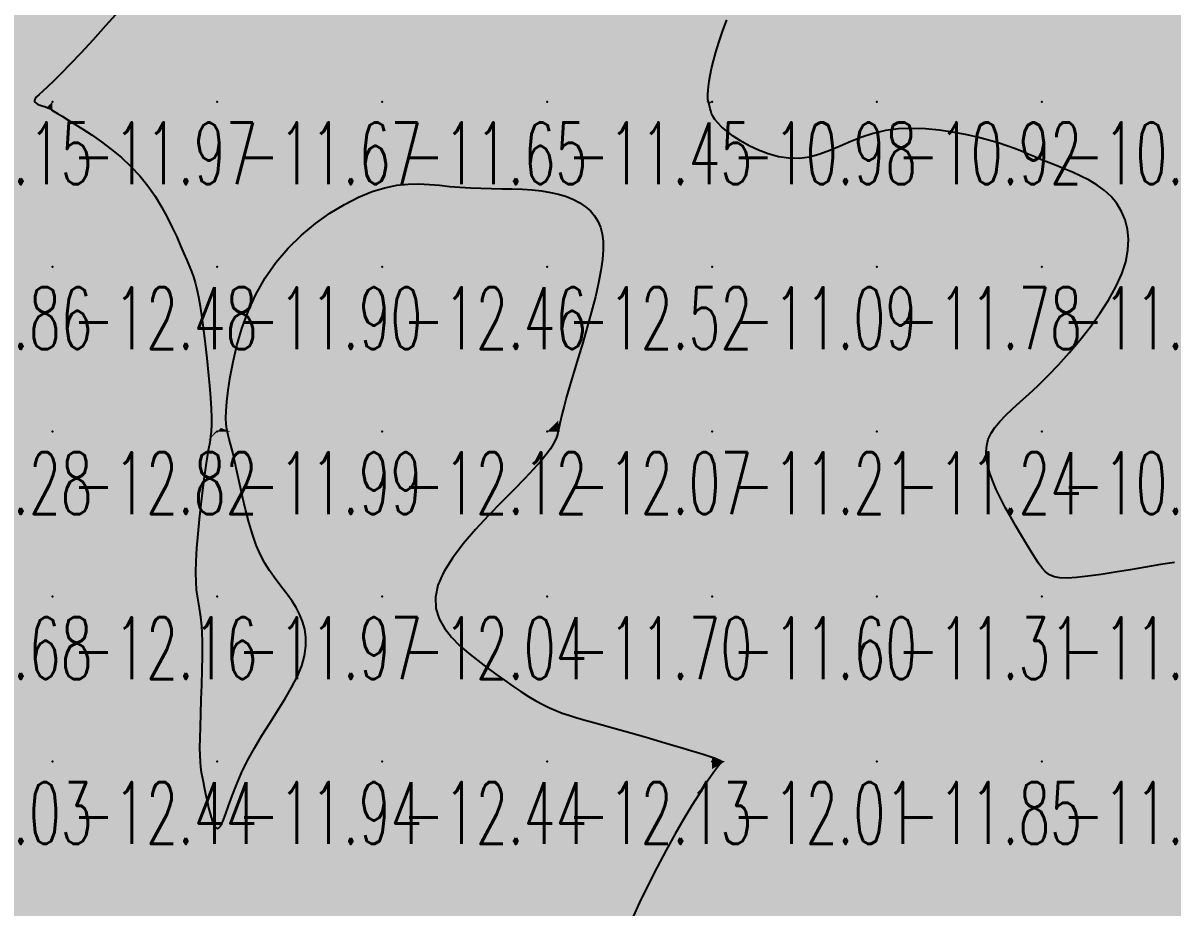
# Model space of a CAD drawing. Header units: millimetres. Extents: x 88261 to 90953, y 390274 to 392322.
# Drawn here: x 89958.5 to 90028.2, y 390608.4 to 390662 of the extents above; entities that cross this region are included whole.
import ezdxf
from ezdxf.enums import TextEntityAlignment as Align

# ---------------------------------------------------------------- set-up
doc = ezdxf.new("R2010")
doc.units = ezdxf.units.MM
doc.header["$LTSCALE"] = 25
for name, color, linetype in [('CN_03_00', 7, 'Continuous'), ('COTEAlt', 7, 'Continuous'), ('TN_COLORIAGE', 7, 'Continuous')]:
    doc.layers.add(name, color=color, linetype=linetype)
doc.styles.add('Simplex 1.0', font='Simplex.shx', dxfattribs={"width": 0.99, "height": 2.5})
doc.styles.get("Standard").update_dxf_attribs({"font": 'times.ttf'})

# ---------------------------------------------------------------- blocks, each defined once
blk = doc.blocks.new('COTE')
at = {"color": 0}
blk.add_point((0, 0), dxfattribs=at)
at = {"layer": 'COTEAlt'}
blk.add_attdef('ALT', text='', height=3.75, dxfattribs=at).set_placement((1.25, -1.25), align=Align.TOP_LEFT)

msp = doc.modelspace()

# ---------------------------------------------------------------- linework, layer by layer
at = {"layer": 'CN_03_00', "flags": 128}
for points, elevation in [([(89964.282, 390662.741), (89963.478, 390661.837), (89962.702, 390660.979), (89961.978, 390660.194), (89961.331, 390659.509), (89960.779, 390658.946), (89960.322, 390658.495), (89959.953, 390658.143), (89959.663, 390657.875), (89959.445, 390657.675), (89959.294, 390657.529), (89959.2, 390657.422), (89959.158, 390657.339), (89959.16, 390657.268), (89959.198, 390657.205), (89959.265, 390657.15), (89959.355, 390657.101), (89959.459, 390657.057), (89959.57, 390657.017), (89959.682, 390656.981), (89959.785, 390656.947), (89959.878, 390656.913), (89959.968, 390656.873), (89960.069, 390656.821), (89960.193, 390656.751), (89960.353, 390656.655), (89960.563, 390656.527), (89960.834, 390656.36), (89961.18, 390656.147), (89961.608, 390655.884), (89962.106, 390655.57), (89962.656, 390655.209), (89963.239, 390654.801), (89963.838, 390654.349), (89964.436, 390653.854), (89965.014, 390653.319), (89965.555, 390652.746), (89966.045, 390652.139), (89966.482, 390651.509), (89966.872, 390650.871), (89967.217, 390650.238), (89967.521, 390649.625), (89967.788, 390649.044), (89968.021, 390648.511), (89968.223, 390648.039), (89968.398, 390647.636), (89968.55, 390647.282), (89968.684, 390646.955), (89968.802, 390646.629), (89968.91, 390646.279), (89969.011, 390645.881), (89969.108, 390645.41), (89969.207, 390644.842), (89969.31, 390644.161), (89969.415, 390643.39), (89969.517, 390642.56), (89969.615, 390641.702), (89969.704, 390640.848), (89969.78, 390640.029), (89969.841, 390639.278), (89969.884, 390638.624), (89969.904, 390638.09), (89969.903, 390637.652), (89969.884, 390637.277), (89969.847, 390636.932), (89969.794, 390636.582), (89969.726, 390636.196), (89969.646, 390635.738), (89969.555, 390635.177), (89969.456, 390634.488), (89969.352, 390633.697), (89969.25, 390632.836), (89969.153, 390631.94), (89969.067, 390631.044), (89968.998, 390630.181), (89968.951, 390629.385), (89968.93, 390628.692), (89968.939, 390628.123), (89968.972, 390627.657), (89969.024, 390627.259), (89969.086, 390626.896), (89969.154, 390626.534), (89969.218, 390626.138), (89969.273, 390625.676), (89969.312, 390625.113), (89969.33, 390624.426), (89969.329, 390623.638), (89969.314, 390622.781), (89969.289, 390621.89), (89969.26, 390620.998), (89969.23, 390620.137), (89969.204, 390619.342), (89969.186, 390618.645), (89969.181, 390618.07), (89969.188, 390617.603), (89969.208, 390617.218), (89969.238, 390616.891), (89969.28, 390616.599), (89969.332, 390616.315), (89969.393, 390616.017), (89969.464, 390615.678), (89969.543, 390615.285), (89969.631, 390614.857), (89969.726, 390614.422), (89969.829, 390614.012), (89969.938, 390613.654), (89970.054, 390613.377), (89970.176, 390613.212), (89970.303, 390613.187), (89970.437, 390613.323), (89970.583, 390613.608), (89970.747, 390614.021), (89970.937, 390614.543), (89971.159, 390615.152), (89971.42, 390615.827), (89971.727, 390616.55), (89972.086, 390617.298), (89972.501, 390618.054), (89972.955, 390618.811), (89973.428, 390619.562), (89973.9, 390620.302), (89974.351, 390621.026), (89974.76, 390621.729), (89975.108, 390622.404), (89975.375, 390623.047), (89975.545, 390623.653), (89975.624, 390624.223), (89975.622, 390624.759), (89975.551, 390625.261), (89975.421, 390625.731), (89975.242, 390626.172), (89975.026, 390626.584), (89974.784, 390626.969), (89974.523, 390627.331), (89974.251, 390627.682), (89973.972, 390628.036), (89973.689, 390628.407), (89973.408, 390628.81), (89973.132, 390629.259), (89972.865, 390629.768), (89972.613, 390630.351), (89972.379, 390631.016), (89972.162, 390631.744), (89971.962, 390632.508), (89971.778, 390633.283), (89971.609, 390634.042), (89971.455, 390634.761), (89971.314, 390635.412), (89971.186, 390635.971), (89971.071, 390636.42), (89970.97, 390636.784), (89970.887, 390637.096), (89970.824, 390637.39), (89970.784, 390637.699), (89970.77, 390638.057), (89970.783, 390638.497), (89970.828, 390639.053), (89970.908, 390639.748), (89971.03, 390640.566), (89971.203, 390641.48), (89971.436, 390642.463), (89971.738, 390643.489), (89972.118, 390644.531), (89972.584, 390645.563), (89973.145, 390646.557), (89973.804, 390647.49), (89974.548, 390648.355), (89975.355, 390649.144), (89976.206, 390649.854), (89977.08, 390650.479), (89977.958, 390651.014), (89978.819, 390651.453), (89979.643, 390651.791), (89980.415, 390652.027), (89981.139, 390652.172), (89981.824, 390652.244), (89982.479, 390652.257), (89983.111, 390652.229), (89983.731, 390652.175), (89984.346, 390652.111), (89984.966, 390652.053), (89985.597, 390652.014), (89986.235, 390651.991), (89986.876, 390651.977), (89987.512, 390651.967), (89988.14, 390651.954), (89988.753, 390651.931), (89989.346, 390651.893), (89989.912, 390651.833), (89990.448, 390651.746), (89990.95, 390651.63), (89991.416, 390651.486), (89991.844, 390651.312), (89992.231, 390651.11), (89992.576, 390650.878), (89992.876, 390650.617), (89993.129, 390650.326), (89993.334, 390650.003), (89993.488, 390649.643), (89993.594, 390649.238), (89993.649, 390648.779), (89993.655, 390648.259), (89993.61, 390647.669), (89993.515, 390647.003), (89993.369, 390646.252), (89993.175, 390645.414), (89992.942, 390644.513), (89992.684, 390643.576), (89992.411, 390642.631), (89992.138, 390641.708), (89991.875, 390640.835), (89991.637, 390640.041), (89991.434, 390639.353), (89991.276, 390638.792), (89991.158, 390638.348), (89991.073, 390638.001), (89991.014, 390637.732), (89990.971, 390637.522), (89990.939, 390637.352), (89990.908, 390637.202), (89990.872, 390637.055), (89990.821, 390636.892), (89990.742, 390636.701), (89990.621, 390636.472), (89990.445, 390636.194), (89990.197, 390635.857), (89989.865, 390635.451), (89989.434, 390634.965), (89988.89, 390634.389), (89988.229, 390633.717), (89987.482, 390632.965), (89986.694, 390632.153), (89985.907, 390631.304), (89985.164, 390630.436), (89984.507, 390629.57), (89983.98, 390628.729), (89983.625, 390627.931), (89983.473, 390627.194), (89983.508, 390626.516), (89983.701, 390625.891), (89984.024, 390625.314), (89984.448, 390624.779), (89984.946, 390624.281), (89985.488, 390623.812), (89986.047, 390623.369), (89986.598, 390622.946), (89987.135, 390622.544), (89987.658, 390622.165), (89988.163, 390621.812), (89988.65, 390621.486), (89989.118, 390621.189), (89989.563, 390620.924), (89989.986, 390620.692), (89990.387, 390620.494), (89990.776, 390620.325), (89991.166, 390620.175), (89991.57, 390620.039), (89992, 390619.907), (89992.47, 390619.773), (89992.993, 390619.629), (89993.581, 390619.468), (89994.241, 390619.283), (89994.955, 390619.081), (89995.7, 390618.867), (89996.45, 390618.65), (89997.182, 390618.436), (89997.872, 390618.233), (89998.495, 390618.048), (89999.029, 390617.888), (89999.454, 390617.759), (89999.78, 390617.657), (90000.022, 390617.58), (90000.195, 390617.523), (90000.314, 390617.482), (90000.395, 390617.452), (90000.451, 390617.429), (90000.5, 390617.41), (90000.552, 390617.391), (90000.606, 390617.37), (90000.661, 390617.347), (90000.711, 390617.322), (90000.754, 390617.295), (90000.786, 390617.264), (90000.803, 390617.23), (90000.802, 390617.192), (90000.779, 390617.147), (90000.728, 390617.08), (90000.641, 390616.975), (90000.514, 390616.814), (90000.339, 390616.579), (90000.109, 390616.254), (89999.819, 390615.822), (89999.461, 390615.265), (89999.034, 390614.573), (89998.549, 390613.761), (89998.024, 390612.852), (89997.475, 390611.868), (89996.919, 390610.832), (89996.372, 390609.765), (89995.852, 390608.69), (89995.375, 390607.629)], -12), ([(90028.286, 390629.312), (90027.434, 390629.175), (90026.533, 390629.023), (90025.612, 390628.866), (90024.703, 390628.714), (90023.837, 390628.578), (90023.045, 390628.466), (90022.358, 390628.39), (90021.797, 390628.359), (90021.349, 390628.376), (90020.994, 390628.443), (90020.709, 390628.562), (90020.471, 390628.737), (90020.26, 390628.969), (90020.053, 390629.26), (90019.829, 390629.613), (90019.57, 390630.027), (90019.282, 390630.494), (90018.975, 390631.002), (90018.657, 390631.538), (90018.34, 390632.09), (90018.033, 390632.648), (90017.746, 390633.199), (90017.489, 390633.732), (90017.27, 390634.237), (90017.095, 390634.714), (90016.967, 390635.165), (90016.89, 390635.595), (90016.867, 390636.004), (90016.904, 390636.397), (90017.002, 390636.775), (90017.167, 390637.141), (90017.4, 390637.499), (90017.699, 390637.858), (90018.059, 390638.229), (90018.475, 390638.623), (90018.944, 390639.049), (90019.462, 390639.519), (90020.023, 390640.044), (90020.623, 390640.633), (90021.256, 390641.293), (90021.905, 390642.014), (90022.552, 390642.781), (90023.178, 390643.58), (90023.764, 390644.396), (90024.291, 390645.215), (90024.74, 390646.022), (90025.094, 390646.802), (90025.337, 390647.543), (90025.472, 390648.242), (90025.507, 390648.898), (90025.45, 390649.51), (90025.309, 390650.075), (90025.089, 390650.594), (90024.801, 390651.065), (90024.45, 390651.488), (90024.045, 390651.861), (90023.597, 390652.189), (90023.118, 390652.479), (90022.618, 390652.736), (90022.111, 390652.965), (90021.606, 390653.173), (90021.117, 390653.365), (90020.653, 390653.547), (90020.224, 390653.724), (90019.817, 390653.897), (90019.418, 390654.067), (90019.011, 390654.236), (90018.582, 390654.404), (90018.116, 390654.572), (90017.597, 390654.741), (90017.011, 390654.912), (90016.348, 390655.084), (90015.618, 390655.248), (90014.838, 390655.395), (90014.025, 390655.512), (90013.194, 390655.592), (90012.363, 390655.622), (90011.547, 390655.592), (90010.764, 390655.493), (90010.024, 390655.32), (90009.325, 390655.089), (90008.659, 390654.824), (90008.017, 390654.549), (90007.393, 390654.286), (90006.778, 390654.058), (90006.165, 390653.889), (90005.546, 390653.801), (90004.916, 390653.811), (90004.284, 390653.909), (90003.663, 390654.08), (90003.064, 390654.306), (90002.5, 390654.573), (90001.983, 390654.862), (90001.525, 390655.159), (90001.139, 390655.447), (90000.832, 390655.713), (90000.597, 390655.954), (90000.425, 390656.17), (90000.304, 390656.364), (90000.224, 390656.534), (90000.173, 390656.683), (90000.142, 390656.809), (90000.119, 390656.915), (90000.097, 390657.001), (90000.073, 390657.075), (90000.051, 390657.144), (90000.03, 390657.217), (90000.013, 390657.302), (90000.001, 390657.406), (89999.995, 390657.538), (89999.998, 390657.705), (90000.01, 390657.915), (90000.034, 390658.172), (90000.076, 390658.478), (90000.138, 390658.835), (90000.223, 390659.248), (90000.336, 390659.717), (90000.481, 390660.247), (90000.66, 390660.84), (90000.878, 390661.495), (90001.139, 390662.201)], -11)]:
    msp.add_lwpolyline(points, dxfattribs=dict(at, elevation=elevation))
at = {"layer": 'TN_COLORIAGE', "color": 211}
for points in [[(89950.249, 390667.239, -12.272), (89950.249, 390657.239, -12.272), (89960.249, 390667.239, -12.272)], [(89960.249, 390667.239, -12), (89960.249, 390658.144, -12), (89950.249, 390657.239, -12), (89958.689, 390657.239, -12)], [(89968.3, 390667.239, -12.272), (89960.249, 390658.144, -12.272), (89960.249, 390667.239, -12.272)], [(89950.249, 390647.239, -12), (89959.944, 390656.934, -12), (89950.249, 390657.239, -12), (89958.689, 390657.239, -12)], [(89950.249, 390647.239, -12), (89959.944, 390656.934, -12), (89960.249, 390647.239, -12), (89960.249, 390656.704, -12)], [(89966.143, 390653.134, -12.478), (89960.249, 390656.704, -12.478), (89960.249, 390647.239, -12.478)], [(89966.143, 390653.134, -12.478), (89968.51, 390647.239, -12.478), (89960.249, 390647.239, -12.478)], [(89980.249, 390652.923, -12.462), (89972.038, 390647.239, -12.462), (89980.249, 390647.239, -12.462)], [(89984.825, 390651.815, -12.462), (89980.249, 390652.923, -12.462), (89980.249, 390647.239, -12.462)], [(89990.249, 390647.239, -12), (89990.249, 390652.135, -12), (89980.249, 390647.239, -12), (89984.825, 390651.815, -12)], [(89993.654, 390650.645, -12.525), (89990.249, 390652.135, -12.525), (89990.249, 390647.239, -12.525)], [(89993.654, 390650.645, -12.525), (89993.91, 390647.239, -12.525), (89990.249, 390647.239, -12.525)], [(89950.249, 390643.892, -12.478), (89953.74, 390640.731, -12.478), (89950.249, 390647.239, -12.478), (89960.249, 390647.239, -12.478)], [(89956.299, 390637.239, -12.478), (89953.74, 390640.731, -12.478), (89960.249, 390637.239, -12.478), (89960.249, 390647.239, -12.478)], [(89960.249, 390637.239, -12), (89969.153, 390646.143, -12), (89960.249, 390647.239, -12), (89968.51, 390647.239, -12)], [(89972.038, 390647.239, -12.462), (89970.469, 390637.459, -12.462), (89980.249, 390647.239, -12.462)], [(89980.249, 390647.239, -12), (89970.469, 390637.459, -12), (89980.249, 390637.239, -12), (89971.058, 390637.239, -12)], [(89980.249, 390647.239, -12.525), (89980.249, 390637.239, -12.525), (89990.249, 390647.239, -12.525)], [(89980.249, 390637.239, -12.525), (89990.249, 390637.239, -12.525), (89990.249, 390647.239, -12.525)], [(89990.249, 390647.239, -12), (89993.91, 390647.239, -12), (89990.249, 390637.239, -12), (89990.919, 390637.909, -12)], [(89969.153, 390646.143, -12.817), (89970.123, 390637.239, -12.817), (89960.249, 390637.239, -12.817)], [(89990.919, 390637.909, -12.065), (89991.016, 390637.239, -12.065), (89990.249, 390637.239, -12.065)], [(89956.299, 390637.239, -12.681), (89950.249, 390632.562, -12.681), (89960.249, 390637.239, -12.681), (89950.249, 390627.239, -12.681)], [(89950.249, 390627.239, -12.817), (89960.249, 390627.239, -12.817), (89960.249, 390637.239, -12.817)], [(89960.249, 390637.239, -12), (89970.123, 390637.239, -12), (89960.249, 390627.239, -12), (89969.655, 390636.645, -12)], [(89972.417, 390629.407, -12.118), (89971.058, 390637.239, -12.118), (89980.249, 390637.239, -12.118)], [(89980.249, 390637.239, -12), (89972.417, 390629.407, -12), (89980.249, 390627.239, -12), (89974.956, 390627.239, -12)], [(89980.249, 390637.239, -12.065), (89980.249, 390627.239, -12.065), (89990.249, 390637.239, -12.065)], [(89990.249, 390637.239, -12), (89990.249, 390635.463, -12), (89980.249, 390627.239, -12), (89981.331, 390627.239, -12)], [(89991.016, 390637.239, -12.065), (89990.249, 390635.463, -12.065), (89990.249, 390637.239, -12.065)], [(89968.591, 390627.239, -12.164), (89969.655, 390636.645, -12.164), (89960.249, 390627.239, -12.164)], [(89950.249, 390618.021, -12.164), (89950.562, 390617.553, -12.164), (89950.249, 390627.239, -12.164), (89960.249, 390627.239, -12.164)], [(89950.709, 390617.239, -12.164), (89950.562, 390617.553, -12.164), (89960.249, 390617.239, -12.164), (89960.249, 390627.239, -12.164)], [(89960.249, 390617.239, -12), (89969.559, 390626.549, -12), (89960.249, 390627.239, -12), (89968.591, 390627.239, -12)], [(89980.249, 390617.239, -12), (89971.452, 390617.239, -12), (89980.249, 390627.239, -12), (89976.46, 390623.451, -12)], [(89976.46, 390623.451, -12.037), (89974.956, 390627.239, -12.037), (89980.249, 390627.239, -12.037)], [(89980.249, 390617.239, -12), (89986.175, 390623.166, -12), (89980.249, 390627.239, -12), (89981.331, 390627.239, -12)], [(89969.047, 390617.239, -12.44), (89969.559, 390626.549, -12.44), (89960.249, 390617.239, -12.44)], [(89980.249, 390617.239, -12), (89986.175, 390623.166, -12), (89990.249, 390617.239, -12), (89990.249, 390620.312, -12)], [(89992.747, 390619.738, -12.134), (89990.249, 390620.312, -12.134), (89990.249, 390617.239, -12.134)], [(89990.249, 390617.239, -12), (89992.747, 390619.738, -12), (90000.249, 390617.239, -12), (90000.249, 390617.543, -12)], [(89950.709, 390617.239, -12.44), (89954.975, 390611.966, -12.44), (89960.249, 390617.239, -12.44)], [(89955.978, 390607.239, -12.44), (89954.975, 390611.966, -12.44), (89960.249, 390607.239, -12.44), (89960.249, 390617.239, -12.44)], [(89960.249, 390607.239, -12), (89969.372, 390616.363, -12), (89960.249, 390617.239, -12), (89969.047, 390617.239, -12)], [(89980.249, 390617.239, -12), (89971.452, 390617.239, -12), (89970.249, 390607.239, -12), (89970.249, 390611.38, -12)], [(89970.249, 390607.239, -12.44), (89980.249, 390607.239, -12.44), (89980.249, 390617.239, -12.44)], [(89980.249, 390617.239, -12.134), (89980.249, 390607.239, -12.134), (89990.249, 390617.239, -12.134)], [(89980.249, 390607.239, -12.134), (89990.249, 390607.239, -12.134), (89990.249, 390617.239, -12.134)], [(89990.249, 390617.239, -12.013), (89990.249, 390607.239, -12.013), (90000.249, 390617.239, -12.013)], [(89990.249, 390607.239, -12), (89994.738, 390607.239, -12), (90000.249, 390617.239, -12), (90000.249, 390616.778, -12)], [(90000.429, 390617.42, -12.013), (90000.249, 390617.543, -12.013), (90000.249, 390617.239, -12.013)], [(90000.429, 390617.42, -12.013), (90001.034, 390617.239, -12.013), (90000.249, 390617.239, -12.013)], [(90000.249, 390616.778, -12.013), (90001.034, 390617.239, -12.013), (90000.249, 390617.239, -12.013)], [(89960.249, 390607.239, -12), (89969.372, 390616.363, -12), (89970.249, 390607.239, -12), (89970.249, 390611.38, -12)]]:
    msp.add_solid(points, dxfattribs=at)
at = {"layer": 'TN_COLORIAGE', "color": 201}
for points in [[(89960.249, 390658.144, -11.934), (89968.3, 390667.239, -11.934), (89960.249, 390657.239, -11.934), (89970.249, 390667.239, -11.934)], [(89960.249, 390657.239, -11.934), (89970.249, 390657.239, -11.934), (89970.249, 390667.239, -11.934)], [(89970.249, 390667.239, -11.558), (89970.249, 390657.239, -11.558), (89980.249, 390667.239, -11.558)], [(89970.249, 390657.239, -11.558), (89980.249, 390657.239, -11.558), (89980.249, 390667.239, -11.558)], [(89980.249, 390667.239, -11.514), (89980.249, 390657.239, -11.514), (89990.249, 390667.239, -11.514)], [(89980.249, 390657.239, -11.514), (89990.249, 390657.239, -11.514), (89990.249, 390667.239, -11.514)], [(89990.249, 390667.239, -11.04), (89990.249, 390657.239, -11.04), (90000.249, 390667.239, -11.04)], [(89990.249, 390657.239, -11), (89999.899, 390657.239, -11), (90000.249, 390667.239, -11), (90000.249, 390660.14, -11)], [(90003.068, 390667.239, -11.04), (90000.249, 390660.14, -11.04), (90000.249, 390667.239, -11.04)], [(89958.689, 390657.239, -11.973), (89960.249, 390658.144, -11.973), (89960.249, 390657.239, -11.973)], [(89958.689, 390657.239, -11.973), (89959.944, 390656.934, -11.973), (89960.249, 390657.239, -11.973)], [(89960.249, 390656.704, -11.973), (89959.944, 390656.934, -11.973), (89960.249, 390657.239, -11.973)], [(89960.249, 390656.704, -11.667), (89966.143, 390653.134, -11.667), (89960.249, 390657.239, -11.667), (89970.249, 390657.239, -11.667)], [(89968.51, 390647.239, -11.667), (89966.143, 390653.134, -11.667), (89970.249, 390647.239, -11.667), (89970.249, 390657.239, -11.667)], [(89970.249, 390657.239, -11.649), (89970.249, 390647.239, -11.649), (89980.249, 390657.239, -11.649)], [(89972.038, 390647.239, -11.649), (89980.249, 390652.923, -11.649), (89970.249, 390647.239, -11.649), (89980.249, 390657.239, -11.649)], [(89980.249, 390652.923, -11.453), (89984.825, 390651.815, -11.453), (89980.249, 390657.239, -11.453), (89990.249, 390657.239, -11.453)], [(89984.825, 390651.815, -11.453), (89990.249, 390652.135, -11.453), (89990.249, 390657.239, -11.453)], [(89990.249, 390652.135, -11), (89993.654, 390650.645, -11), (89990.249, 390657.239, -11), (90000.142, 390657.133, -11)], [(90000.142, 390657.133, -11.453), (89999.899, 390657.239, -11.453), (89990.249, 390657.239, -11.453)], [(89993.91, 390647.239, -11), (89993.654, 390650.645, -11), (90000.249, 390647.239, -11), (90000.142, 390657.133, -11)], [(90000.142, 390657.133, -11.091), (90000.249, 390655.717, -11.091), (90000.249, 390647.239, -11.091)], [(90010.249, 390647.239, -11), (90010.249, 390656.348, -11), (90000.249, 390647.239, -11), (90005.694, 390652.685, -11)], [(90017.893, 390654.883, -11.781), (90010.249, 390656.348, -11.781), (90010.249, 390647.239, -11.781)], [(90005.694, 390652.685, -11.091), (90000.249, 390655.717, -11.091), (90000.249, 390647.239, -11.091)], [(90010.249, 390647.239, -11), (90017.893, 390654.883, -11), (90020.249, 390647.239, -11), (90020.249, 390653.594, -11)], [(90025.032, 390652.023, -11.42), (90020.249, 390653.594, -11.42), (90020.249, 390647.239, -11.42)], [(90025.032, 390652.023, -11.42), (90026.32, 390647.239, -11.42), (90020.249, 390647.239, -11.42)], [(89968.51, 390647.239, -11.899), (89969.153, 390646.143, -11.899), (89970.249, 390647.239, -11.899)], [(89970.123, 390637.239, -11.899), (89969.153, 390646.143, -11.899), (89970.249, 390637.239, -11.899), (89970.249, 390647.239, -11.899)], [(89970.469, 390637.459, -11.899), (89972.038, 390647.239, -11.899), (89970.249, 390637.239, -11.899), (89970.249, 390647.239, -11.899)], [(89990.919, 390637.909, -11.091), (89993.91, 390647.239, -11.091), (90000.249, 390647.239, -11.091)], [(89991.016, 390637.239, -11.091), (89990.919, 390637.909, -11.091), (90000.249, 390637.239, -11.091), (90000.249, 390647.239, -11.091)], [(90000.249, 390647.239, -11.781), (90000.249, 390637.239, -11.781), (90010.249, 390647.239, -11.781)], [(90000.249, 390637.239, -11.781), (90010.249, 390637.239, -11.781), (90010.249, 390647.239, -11.781)], [(90010.249, 390647.239, -11.42), (90010.249, 390637.239, -11.42), (90020.249, 390647.239, -11.42)], [(90020.249, 390647.239, -11), (90020.249, 390639.83, -11), (90010.249, 390637.239, -11), (90016.422, 390637.239, -11)], [(90026.32, 390647.239, -11.42), (90020.249, 390639.83, -11.42), (90020.249, 390647.239, -11.42)], [(89971.058, 390637.239, -11.99), (89970.469, 390637.459, -11.99), (89970.249, 390637.239, -11.99)], [(89969.655, 390636.645, -11.967), (89968.591, 390627.239, -11.967), (89970.249, 390637.239, -11.967), (89970.249, 390627.239, -11.967)], [(89969.655, 390636.645, -11.99), (89970.123, 390637.239, -11.99), (89970.249, 390637.239, -11.99)], [(89971.058, 390637.239, -11.967), (89972.417, 390629.407, -11.967), (89970.249, 390637.239, -11.967), (89970.249, 390627.239, -11.967)], [(89990.249, 390635.463, -11.215), (89991.016, 390637.239, -11.215), (89990.249, 390627.239, -11.215), (90000.249, 390637.239, -11.215)], [(89990.249, 390627.239, -11.215), (90000.249, 390627.239, -11.215), (90000.249, 390637.239, -11.215)], [(90000.249, 390637.239, -11.237), (90000.249, 390627.239, -11.237), (90010.249, 390637.239, -11.237)], [(90000.249, 390627.239, -11.237), (90010.249, 390627.239, -11.237), (90010.249, 390637.239, -11.237)], [(90010.249, 390627.239, -11), (90017.065, 390634.056, -11), (90010.249, 390637.239, -11), (90016.422, 390637.239, -11)], [(89981.331, 390627.239, -11.698), (89990.249, 390635.463, -11.698), (89990.249, 390627.239, -11.698)], [(90010.249, 390627.239, -11), (90017.065, 390634.056, -11), (90020.249, 390627.239, -11), (90020.249, 390628.929, -11)], [(90030.249, 390627.239, -11), (90030.249, 390629.803, -11), (90020.249, 390627.239, -11), (90020.912, 390627.903, -11)], [(89974.956, 390627.239, -11.967), (89972.417, 390629.407, -11.967), (89970.249, 390627.239, -11.967)], [(90020.912, 390627.903, -11.03), (90020.249, 390628.929, -11.03), (90020.249, 390627.239, -11.03)], [(89968.591, 390627.239, -11.967), (89969.559, 390626.549, -11.967), (89970.249, 390627.239, -11.967)], [(89969.559, 390626.549, -11.94), (89969.047, 390617.239, -11.94), (89970.249, 390627.239, -11.94), (89970.249, 390617.239, -11.94)], [(89974.956, 390627.239, -11.94), (89976.46, 390623.451, -11.94), (89970.249, 390627.239, -11.94), (89970.249, 390617.239, -11.94)], [(89981.331, 390627.239, -11.698), (89986.175, 390623.166, -11.698), (89990.249, 390627.239, -11.698)], [(89990.249, 390620.312, -11.698), (89986.175, 390623.166, -11.698), (89990.249, 390627.239, -11.698)], [(89990.249, 390620.312, -11.598), (89992.747, 390619.738, -11.598), (89990.249, 390627.239, -11.598), (90000.249, 390627.239, -11.598)], [(90000.249, 390617.543, -11.598), (89992.747, 390619.738, -11.598), (90000.249, 390627.239, -11.598)], [(90000.249, 390617.543, -11.314), (90000.429, 390617.42, -11.314), (90000.249, 390627.239, -11.314), (90010.249, 390627.239, -11.314)], [(90001.034, 390617.239, -11.314), (90000.429, 390617.42, -11.314), (90010.249, 390617.239, -11.314), (90010.249, 390627.239, -11.314)], [(90010.249, 390627.239, -11.03), (90010.249, 390617.239, -11.03), (90020.249, 390627.239, -11.03)], [(90010.249, 390617.239, -11.03), (90020.249, 390617.239, -11.03), (90020.249, 390627.239, -11.03)], [(90020.249, 390627.239, -11.145), (90020.249, 390617.239, -11.145), (90030.249, 390627.239, -11.145)], [(90020.249, 390617.239, -11.145), (90030.249, 390617.239, -11.145), (90030.249, 390627.239, -11.145)], [(89976.46, 390623.451, -11.94), (89971.452, 390617.239, -11.94), (89970.249, 390617.239, -11.94)], [(89969.047, 390617.239, -11.94), (89969.372, 390616.363, -11.94), (89970.249, 390617.239, -11.94)], [(89970.249, 390611.38, -11.94), (89969.372, 390616.363, -11.94), (89970.249, 390617.239, -11.94)], [(89970.249, 390611.38, -11.94), (89971.452, 390617.239, -11.94), (89970.249, 390617.239, -11.94)], [(90001.034, 390617.239, -11.74), (90000.249, 390616.778, -11.74), (90010.249, 390617.239, -11.74), (90000.249, 390607.239, -11.74)], [(90000.249, 390607.239, -11.852), (90010.249, 390607.239, -11.852), (90010.249, 390617.239, -11.852)], [(90010.249, 390617.239, -11.094), (90010.249, 390607.239, -11.094), (90020.249, 390617.239, -11.094)], [(90010.249, 390607.239, -11.094), (90020.249, 390607.239, -11.094), (90020.249, 390617.239, -11.094)], [(90020.249, 390617.239, -11.146), (90020.249, 390607.239, -11.146), (90030.249, 390617.239, -11.146)], [(90020.249, 390607.239, -11.146), (90030.249, 390607.239, -11.146), (90030.249, 390617.239, -11.146)], [(90000.249, 390616.778, -11.74), (89994.738, 390607.239, -11.74), (90000.249, 390607.239, -11.74)]]:
    msp.add_solid(points, dxfattribs=at)
at = {"layer": 'TN_COLORIAGE', "color": 191}
for points in [[(90000.249, 390660.14, -10.898), (90003.068, 390667.239, -10.898), (90000.249, 390657.239, -10.898), (90010.249, 390667.239, -10.898)], [(90000.249, 390657.239, -10.898), (90010.249, 390657.239, -10.898), (90010.249, 390667.239, -10.898)], [(90010.249, 390667.239, -10.588), (90010.249, 390657.239, -10.588), (90020.249, 390667.239, -10.588)], [(90010.249, 390657.239, -10.588), (90020.249, 390657.239, -10.588), (90020.249, 390667.239, -10.588)], [(90020.249, 390667.239, -10.179), (90020.249, 390657.239, -10.179), (90030.249, 390667.239, -10.179)], [(90020.249, 390657.239, -10.179), (90030.249, 390657.239, -10.179), (90030.249, 390667.239, -10.179)], [(90000.249, 390660.14, -10.984), (89999.899, 390657.239, -10.984), (90000.249, 390657.239, -10.984)], [(89999.899, 390657.239, -10.984), (90000.142, 390657.133, -10.984), (90000.249, 390657.239, -10.984)], [(90000.249, 390655.717, -10.984), (90000.142, 390657.133, -10.984), (90000.249, 390657.239, -10.984)], [(90000.249, 390655.717, -10.924), (90005.694, 390652.685, -10.924), (90000.249, 390657.239, -10.924), (90010.249, 390657.239, -10.924)], [(90005.694, 390652.685, -10.924), (90010.249, 390656.348, -10.924), (90010.249, 390657.239, -10.924)], [(90010.249, 390656.348, -10.759), (90017.893, 390654.883, -10.759), (90010.249, 390657.239, -10.759), (90020.249, 390657.239, -10.759)], [(90020.249, 390653.594, -10.759), (90017.893, 390654.883, -10.759), (90020.249, 390657.239, -10.759)], [(90020.249, 390653.594, -10.542), (90025.032, 390652.023, -10.542), (90020.249, 390657.239, -10.542), (90030.249, 390657.239, -10.542)], [(90026.32, 390647.239, -10.542), (90025.032, 390652.023, -10.542), (90030.249, 390647.239, -10.542), (90030.249, 390657.239, -10.542)], [(90020.249, 390639.83, -10.728), (90026.32, 390647.239, -10.728), (90020.249, 390637.239, -10.728), (90030.249, 390647.239, -10.728)], [(90020.249, 390637.239, -10.728), (90030.249, 390637.239, -10.728), (90030.249, 390647.239, -10.728)], [(90016.422, 390637.239, -10.853), (90020.249, 390639.83, -10.853), (90020.249, 390637.239, -10.853)], [(90016.422, 390637.239, -10.853), (90017.065, 390634.056, -10.853), (90020.249, 390637.239, -10.853)], [(90020.249, 390628.929, -10.853), (90017.065, 390634.056, -10.853), (90020.249, 390637.239, -10.853)], [(90020.249, 390628.929, -10.58), (90020.912, 390627.903, -10.58), (90020.249, 390637.239, -10.58), (90030.249, 390637.239, -10.58)], [(90020.912, 390627.903, -10.58), (90030.249, 390629.803, -10.58), (90030.249, 390637.239, -10.58)]]:
    msp.add_solid(points, dxfattribs=at)

# ---------------------------------------------------------------- block references
at = {"layer": 'COTEAlt'}
ref = msp.add_blockref('COTE', (89950.249, 390657.239), dxfattribs=at)
ref.add_attrib('ALT', '-12.15', dxfattribs={"height": 3.75, "style": 'Simplex 1.0', "width": 0.6}).set_placement((89951.499, 390655.989), align=Align.TOP_LEFT)
ref = msp.add_blockref('COTE', (89960.249, 390657.239), dxfattribs=at)
ref.add_attrib('ALT', '-11.97', dxfattribs={"height": 3.75, "style": 'Simplex 1.0', "width": 0.6}).set_placement((89961.499, 390655.989), align=Align.TOP_LEFT)
ref = msp.add_blockref('COTE', (89970.249, 390657.239), dxfattribs=at)
ref.add_attrib('ALT', '-11.67', dxfattribs={"height": 3.75, "style": 'Simplex 1.0', "width": 0.6}).set_placement((89971.499, 390655.989), align=Align.TOP_LEFT)
ref = msp.add_blockref('COTE', (89980.249, 390657.239), dxfattribs=at)
ref.add_attrib('ALT', '-11.65', dxfattribs={"height": 3.75, "style": 'Simplex 1.0', "width": 0.6}).set_placement((89981.499, 390655.989), align=Align.TOP_LEFT)
ref = msp.add_blockref('COTE', (89990.249, 390657.239), dxfattribs=at)
ref.add_attrib('ALT', '-11.45', dxfattribs={"height": 3.75, "style": 'Simplex 1.0', "width": 0.6}).set_placement((89991.499, 390655.989), align=Align.TOP_LEFT)
ref = msp.add_blockref('COTE', (90000.249, 390657.239), dxfattribs=at)
ref.add_attrib('ALT', '-10.98', dxfattribs={"height": 3.75, "style": 'Simplex 1.0', "width": 0.6}).set_placement((90001.499, 390655.989), align=Align.TOP_LEFT)
ref = msp.add_blockref('COTE', (90010.249, 390657.239), dxfattribs=at)
ref.add_attrib('ALT', '-10.92', dxfattribs={"height": 3.75, "style": 'Simplex 1.0', "width": 0.6}).set_placement((90011.499, 390655.989), align=Align.TOP_LEFT)
ref = msp.add_blockref('COTE', (90020.249, 390657.239), dxfattribs=at)
ref.add_attrib('ALT', '-10.76', dxfattribs={"height": 3.75, "style": 'Simplex 1.0', "width": 0.6}).set_placement((90021.499, 390655.989), align=Align.TOP_LEFT)
ref = msp.add_blockref('COTE', (89950.249, 390647.239), dxfattribs=at)
ref.add_attrib('ALT', '-12.86', dxfattribs={"height": 3.75, "style": 'Simplex 1.0', "width": 0.6}).set_placement((89951.499, 390645.989), align=Align.TOP_LEFT)
ref = msp.add_blockref('COTE', (89960.249, 390647.239), dxfattribs=at)
ref.add_attrib('ALT', '-12.48', dxfattribs={"height": 3.75, "style": 'Simplex 1.0', "width": 0.6}).set_placement((89961.499, 390645.989), align=Align.TOP_LEFT)
ref = msp.add_blockref('COTE', (89970.249, 390647.239), dxfattribs=at)
ref.add_attrib('ALT', '-11.90', dxfattribs={"height": 3.75, "style": 'Simplex 1.0', "width": 0.6}).set_placement((89971.499, 390645.989), align=Align.TOP_LEFT)
ref = msp.add_blockref('COTE', (89980.249, 390647.239), dxfattribs=at)
ref.add_attrib('ALT', '-12.46', dxfattribs={"height": 3.75, "style": 'Simplex 1.0', "width": 0.6}).set_placement((89981.499, 390645.989), align=Align.TOP_LEFT)
ref = msp.add_blockref('COTE', (89990.249, 390647.239), dxfattribs=at)
ref.add_attrib('ALT', '-12.52', dxfattribs={"height": 3.75, "style": 'Simplex 1.0', "width": 0.6}).set_placement((89991.499, 390645.989), align=Align.TOP_LEFT)
ref = msp.add_blockref('COTE', (90000.249, 390647.239), dxfattribs=at)
ref.add_attrib('ALT', '-11.09', dxfattribs={"height": 3.75, "style": 'Simplex 1.0', "width": 0.6}).set_placement((90001.499, 390645.989), align=Align.TOP_LEFT)
ref = msp.add_blockref('COTE', (90010.249, 390647.239), dxfattribs=at)
ref.add_attrib('ALT', '-11.78', dxfattribs={"height": 3.75, "style": 'Simplex 1.0', "width": 0.6}).set_placement((90011.499, 390645.989), align=Align.TOP_LEFT)
ref = msp.add_blockref('COTE', (90020.249, 390647.239), dxfattribs=at)
ref.add_attrib('ALT', '-11.42', dxfattribs={"height": 3.75, "style": 'Simplex 1.0', "width": 0.6}).set_placement((90021.499, 390645.989), align=Align.TOP_LEFT)
ref = msp.add_blockref('COTE', (89950.249, 390637.239), dxfattribs=at)
ref.add_attrib('ALT', '-13.28', dxfattribs={"height": 3.75, "style": 'Simplex 1.0', "width": 0.6}).set_placement((89951.499, 390635.989), align=Align.TOP_LEFT)
ref = msp.add_blockref('COTE', (89960.249, 390637.239), dxfattribs=at)
ref.add_attrib('ALT', '-12.82', dxfattribs={"height": 3.75, "style": 'Simplex 1.0', "width": 0.6}).set_placement((89961.499, 390635.989), align=Align.TOP_LEFT)
ref = msp.add_blockref('COTE', (89970.249, 390637.239), dxfattribs=at)
ref.add_attrib('ALT', '-11.99', dxfattribs={"height": 3.75, "style": 'Simplex 1.0', "width": 0.6}).set_placement((89971.499, 390635.989), align=Align.TOP_LEFT)
ref = msp.add_blockref('COTE', (89980.249, 390637.239), dxfattribs=at)
ref.add_attrib('ALT', '-12.12', dxfattribs={"height": 3.75, "style": 'Simplex 1.0', "width": 0.6}).set_placement((89981.499, 390635.989), align=Align.TOP_LEFT)
ref = msp.add_blockref('COTE', (89990.249, 390637.239), dxfattribs=at)
ref.add_attrib('ALT', '-12.07', dxfattribs={"height": 3.75, "style": 'Simplex 1.0', "width": 0.6}).set_placement((89991.499, 390635.989), align=Align.TOP_LEFT)
ref = msp.add_blockref('COTE', (90000.249, 390637.239), dxfattribs=at)
ref.add_attrib('ALT', '-11.21', dxfattribs={"height": 3.75, "style": 'Simplex 1.0', "width": 0.6}).set_placement((90001.499, 390635.989), align=Align.TOP_LEFT)
ref = msp.add_blockref('COTE', (90010.249, 390637.239), dxfattribs=at)
ref.add_attrib('ALT', '-11.24', dxfattribs={"height": 3.75, "style": 'Simplex 1.0', "width": 0.6}).set_placement((90011.499, 390635.989), align=Align.TOP_LEFT)
ref = msp.add_blockref('COTE', (90020.249, 390637.239), dxfattribs=at)
ref.add_attrib('ALT', '-10.85', dxfattribs={"height": 3.75, "style": 'Simplex 1.0', "width": 0.6}).set_placement((90021.499, 390635.989), align=Align.TOP_LEFT)
ref = msp.add_blockref('COTE', (89950.249, 390627.239), dxfattribs=at)
ref.add_attrib('ALT', '-12.68', dxfattribs={"height": 3.75, "style": 'Simplex 1.0', "width": 0.6}).set_placement((89951.499, 390625.989), align=Align.TOP_LEFT)
ref = msp.add_blockref('COTE', (89960.249, 390627.239), dxfattribs=at)
ref.add_attrib('ALT', '-12.16', dxfattribs={"height": 3.75, "style": 'Simplex 1.0', "width": 0.6}).set_placement((89961.499, 390625.989), align=Align.TOP_LEFT)
ref = msp.add_blockref('COTE', (89970.249, 390627.239), dxfattribs=at)
ref.add_attrib('ALT', '-11.97', dxfattribs={"height": 3.75, "style": 'Simplex 1.0', "width": 0.6}).set_placement((89971.499, 390625.989), align=Align.TOP_LEFT)
ref = msp.add_blockref('COTE', (89980.249, 390627.239), dxfattribs=at)
ref.add_attrib('ALT', '-12.04', dxfattribs={"height": 3.75, "style": 'Simplex 1.0', "width": 0.6}).set_placement((89981.499, 390625.989), align=Align.TOP_LEFT)
ref = msp.add_blockref('COTE', (89990.249, 390627.239), dxfattribs=at)
ref.add_attrib('ALT', '-11.70', dxfattribs={"height": 3.75, "style": 'Simplex 1.0', "width": 0.6}).set_placement((89991.499, 390625.989), align=Align.TOP_LEFT)
ref = msp.add_blockref('COTE', (90000.249, 390627.239), dxfattribs=at)
ref.add_attrib('ALT', '-11.60', dxfattribs={"height": 3.75, "style": 'Simplex 1.0', "width": 0.6}).set_placement((90001.499, 390625.989), align=Align.TOP_LEFT)
ref = msp.add_blockref('COTE', (90010.249, 390627.239), dxfattribs=at)
ref.add_attrib('ALT', '-11.31', dxfattribs={"height": 3.75, "style": 'Simplex 1.0', "width": 0.6}).set_placement((90011.499, 390625.989), align=Align.TOP_LEFT)
ref = msp.add_blockref('COTE', (90020.249, 390627.239), dxfattribs=at)
ref.add_attrib('ALT', '-11.03', dxfattribs={"height": 3.75, "style": 'Simplex 1.0', "width": 0.6}).set_placement((90021.499, 390625.989), align=Align.TOP_LEFT)
ref = msp.add_blockref('COTE', (89950.249, 390617.239), dxfattribs=at)
ref.add_attrib('ALT', '-13.03', dxfattribs={"height": 3.75, "style": 'Simplex 1.0', "width": 0.6}).set_placement((89951.499, 390615.989), align=Align.TOP_LEFT)
ref = msp.add_blockref('COTE', (89960.249, 390617.239), dxfattribs=at)
ref.add_attrib('ALT', '-12.44', dxfattribs={"height": 3.75, "style": 'Simplex 1.0', "width": 0.6}).set_placement((89961.499, 390615.989), align=Align.TOP_LEFT)
ref = msp.add_blockref('COTE', (89970.249, 390617.239), dxfattribs=at)
ref.add_attrib('ALT', '-11.94', dxfattribs={"height": 3.75, "style": 'Simplex 1.0', "width": 0.6}).set_placement((89971.499, 390615.989), align=Align.TOP_LEFT)
ref = msp.add_blockref('COTE', (89980.249, 390617.239), dxfattribs=at)
ref.add_attrib('ALT', '-12.44', dxfattribs={"height": 3.75, "style": 'Simplex 1.0', "width": 0.6}).set_placement((89981.499, 390615.989), align=Align.TOP_LEFT)
ref = msp.add_blockref('COTE', (89990.249, 390617.239), dxfattribs=at)
ref.add_attrib('ALT', '-12.13', dxfattribs={"height": 3.75, "style": 'Simplex 1.0', "width": 0.6}).set_placement((89991.499, 390615.989), align=Align.TOP_LEFT)
ref = msp.add_blockref('COTE', (90000.249, 390617.239), dxfattribs=at)
ref.add_attrib('ALT', '-12.01', dxfattribs={"height": 3.75, "style": 'Simplex 1.0', "width": 0.6}).set_placement((90001.499, 390615.989), align=Align.TOP_LEFT)
ref = msp.add_blockref('COTE', (90010.249, 390617.239), dxfattribs=at)
ref.add_attrib('ALT', '-11.85', dxfattribs={"height": 3.75, "style": 'Simplex 1.0', "width": 0.6}).set_placement((90011.499, 390615.989), align=Align.TOP_LEFT)
ref = msp.add_blockref('COTE', (90020.249, 390617.239), dxfattribs=at)
ref.add_attrib('ALT', '-11.09', dxfattribs={"height": 3.75, "style": 'Simplex 1.0', "width": 0.6}).set_placement((90021.499, 390615.989), align=Align.TOP_LEFT)

doc.saveas('drawing.dxf')
